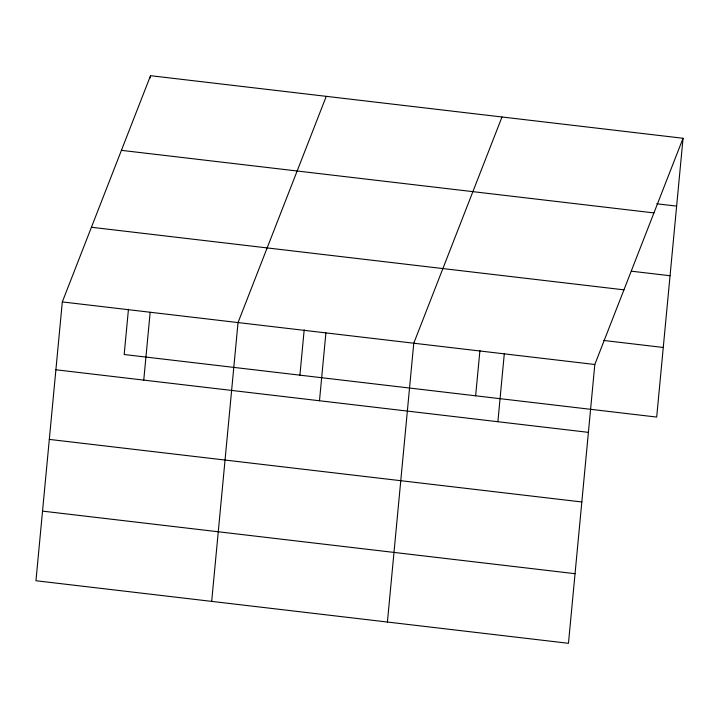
<?xml version="1.0" encoding="UTF-8"?>
<svg xmlns="http://www.w3.org/2000/svg" width="719" height="719" viewBox="0 0 719 719"><rect width="100%" height="100%" fill="white"/><g stroke="black" fill="none" stroke-linecap="round" stroke-linejoin="round"><path stroke-width="1.08" d="M62.31 301.926L35.95 580.736L568.468 643.307L594.82 364.488L683.05 138.264L150.532 75.693L62.31 301.926L594.82 364.488M128.458 309.206L124.18 354.512L656.69 417.074L683.05 138.264M150.325 77.922L150.532 75.693M143.755 380.108L150.172 312.244M211.683 601.39L238.034 322.57L326.264 96.337M299.913 375.156L304.191 329.85M319.488 400.753L325.905 332.897M387.406 622.034L413.767 343.215L501.997 116.99M475.636 395.801L479.924 350.495M497.881 421.711L504.289 353.856M656.762 203.783L676.633 206.119M121.421 150.352L653.931 212.914M631.417 271.198L670.054 275.737M91.421 227.267L623.939 289.838M603.663 340.455L663.278 347.466M55.893 369.782L588.403 432.353M49.314 439.399L581.824 501.97M42.529 511.119L575.047 573.69"/></g></svg>
